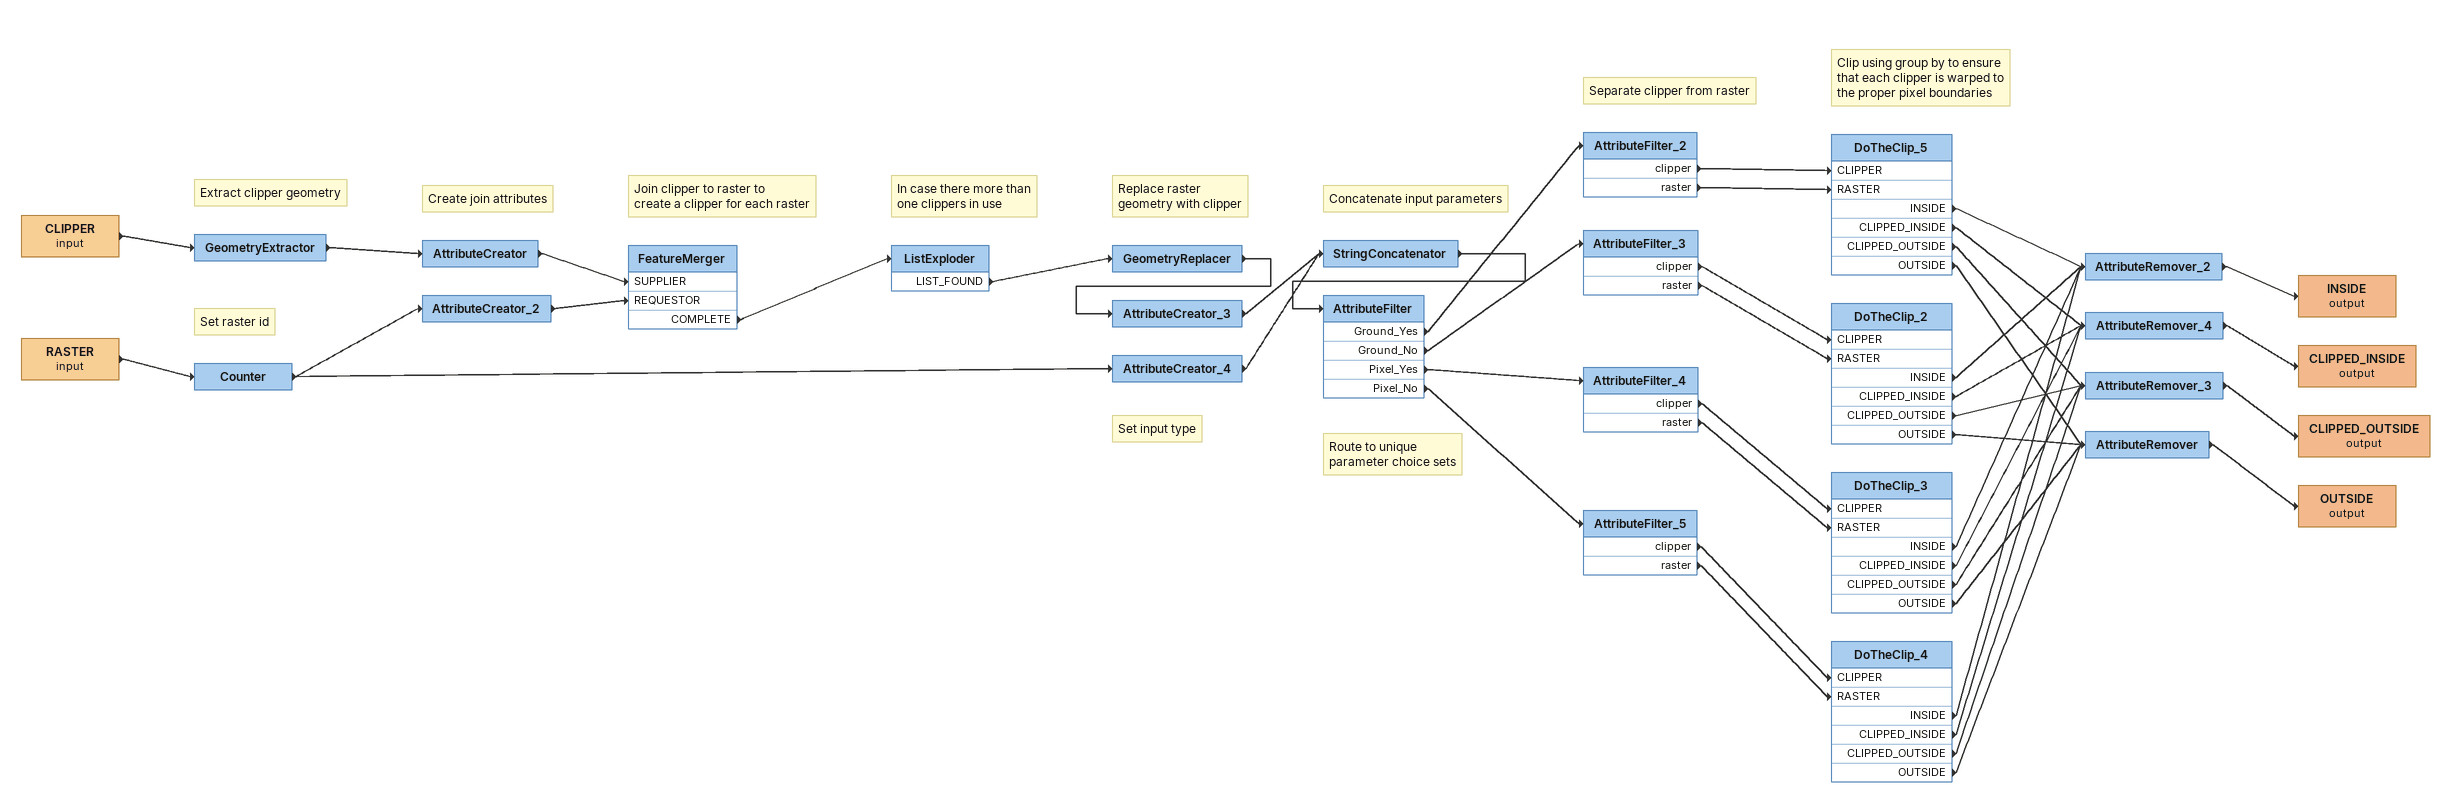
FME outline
CLIPPER (input)
    -> GeometryExtractor
Note: Extract clipper geometry
GeometryExtractor
    -> AttributeCreator
Note: Create join attributes
AttributeCreator
    -> FeatureMerger [SUPPLIER]
RASTER (input)
    -> Counter
Note: Set raster id
Counter
    -> AttributeCreator_2
    -> AttributeCreator_4
AttributeCreator_2
    -> FeatureMerger [REQUESTOR]
Note: Join clipper to raster to / create a clipper for each raster
FeatureMerger
    COMPLETE -> ListExploder
Note: In case there more than / one clippers in use
ListExploder
    LIST_FOUND -> GeometryReplacer
Note: Replace raster / geometry with clipper
GeometryReplacer
    -> AttributeCreator_3
AttributeCreator_3
    -> StringConcatenator
Note: Set input type
AttributeCreator_4
    -> StringConcatenator
Note: Concatenate input parameters
StringConcatenator
    -> AttributeFilter
Note: Route to unique / parameter choice sets
AttributeFilter
    Ground_Yes -> AttributeFilter_2
    Ground_No -> AttributeFilter_3
    Pixel_Yes -> AttributeFilter_4
    Pixel_No -> AttributeFilter_5
Note: Separate clipper from raster
AttributeFilter_2
    clipper -> DoTheClip_5 [CLIPPER]
    raster -> DoTheClip_5 [RASTER]
Note: Clip using group by to ensure / that each clipper is warped to / the proper pixel boundaries
DoTheClip_5
    INSIDE -> AttributeRemover_2
    CLIPPED_INSIDE -> AttributeRemover_4
    CLIPPED_OUTSIDE -> AttributeRemover_3
    OUTSIDE -> AttributeRemover
AttributeFilter_3
    clipper -> DoTheClip_2 [CLIPPER]
    raster -> DoTheClip_2 [RASTER]
DoTheClip_2
    INSIDE -> AttributeRemover_2
    CLIPPED_INSIDE -> AttributeRemover_4
    CLIPPED_OUTSIDE -> AttributeRemover_3
    OUTSIDE -> AttributeRemover
AttributeFilter_4
    clipper -> DoTheClip_3 [CLIPPER]
    raster -> DoTheClip_3 [RASTER]
DoTheClip_3
    INSIDE -> AttributeRemover_2
    CLIPPED_INSIDE -> AttributeRemover_4
    CLIPPED_OUTSIDE -> AttributeRemover_3
    OUTSIDE -> AttributeRemover
AttributeFilter_5
    clipper -> DoTheClip_4 [CLIPPER]
    raster -> DoTheClip_4 [RASTER]
DoTheClip_4
    INSIDE -> AttributeRemover_2
    CLIPPED_INSIDE -> AttributeRemover_4
    CLIPPED_OUTSIDE -> AttributeRemover_3
    OUTSIDE -> AttributeRemover
AttributeRemover_2
    -> INSIDE (output)
INSIDE (output)
AttributeRemover_4
    -> CLIPPED_INSIDE (output)
CLIPPED_INSIDE (output)
AttributeRemover_3
    -> CLIPPED_OUTSIDE (output)
CLIPPED_OUTSIDE (output)
AttributeRemover
    -> OUTSIDE (output)
OUTSIDE (output)
